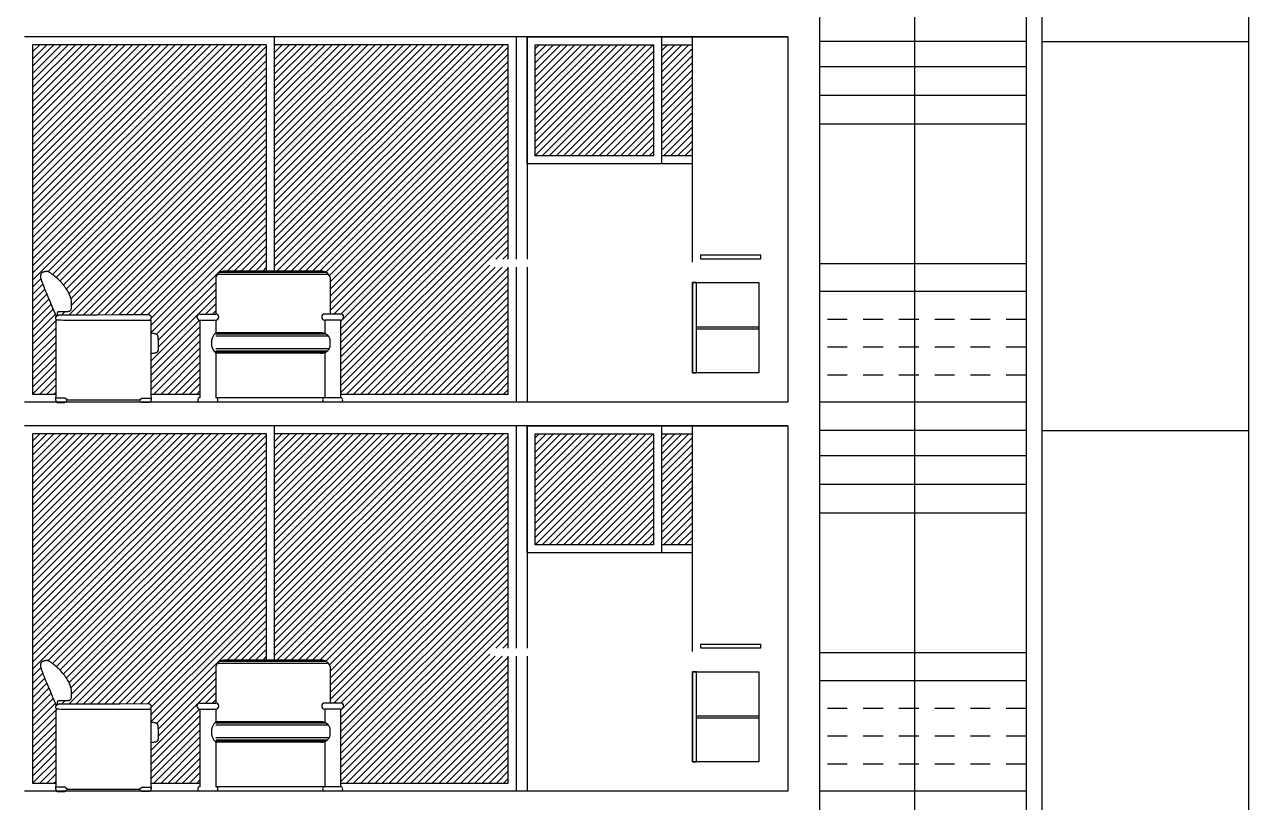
# Model space of a CAD drawing. Header units: millimetres. Extents: x 1217 to 2428, y 234 to 644.
# Drawn here: x 2238.77 to 2246.47, y 411.63 to 416.53 of the extents above; entities that cross this region are included whole.
import ezdxf

# ---------------------------------------------------------------- set-up
doc = ezdxf.new("R2010")
doc.units = ezdxf.units.MM
doc.linetypes.add('HIDDEN2', pattern=[0.1875, 0.125, -0.0625])
for name, color, linetype in [('0.1', 251, 'Continuous'), ('0.2', 2, 'Continuous'), ('MURO', 5, 'Continuous')]:
    doc.layers.add(name, color=color, linetype=linetype)
pattern_1 = [(45, (422.33998, -285.473547), (-0.0224506403, 0.0224506403), [])]
pattern_2 = [(45, (422.33998, -283.023547), (-0.0224506403, 0.0224506403), [])]

# ---------------------------------------------------------------- blocks, each defined once
blk = doc.blocks.new('sillon elv 1')
at = {"layer": '0.2'}
blk.add_line((382065.2343, 7753267.5813), (382065.6901, 7753267.5813), dxfattribs=at)
for points in [[(382065.1739, 7753268.114), (382065.1742, 7753268.1156), (382065.1744, 7753268.1172), (382065.1745, 7753268.1189), (382065.1746, 7753268.1205), (382065.1745, 7753268.1222), (382065.1745, 7753268.1238), (382065.1744, 7753268.1253), (382065.1744, 7753268.1268), (382065.1745, 7753268.1281), (382065.1745, 7753268.1294), (382065.1747, 7753268.1306), (382065.1749, 7753268.1316), (382065.1751, 7753268.1326), (382065.1753, 7753268.1335), (382065.1756, 7753268.1342), (382065.1759, 7753268.1349), (382065.1762, 7753268.1355), (382065.1765, 7753268.136), (382065.1768, 7753268.1364), (382065.1771, 7753268.1368), (382065.1775, 7753268.1371), (382065.178, 7753268.1373), (382065.1785, 7753268.1375), (382065.179, 7753268.1376), (382065.1796, 7753268.1377), (382065.1804, 7753268.1378), (382065.1814, 7753268.1379), (382065.1828, 7753268.1379), (382065.1846, 7753268.138), (382065.187, 7753268.138), (382065.19, 7753268.1381), (382065.1937, 7753268.1381), (382065.1982, 7753268.1381), (382065.2034, 7753268.1382), (382065.2089, 7753268.1383), (382065.2147, 7753268.1384), (382065.2204, 7753268.1385), (382065.2259, 7753268.1386), (382065.231, 7753268.1388), (382065.2353, 7753268.139), (382065.2389, 7753268.1392), (382065.2417, 7753268.1395), (382065.2439, 7753268.1397), (382065.2455, 7753268.14), (382065.2467, 7753268.1403), (382065.2476, 7753268.1405), (382065.2482, 7753268.1408), (382065.2488, 7753268.141), (382065.2493, 7753268.1412), (382065.2498, 7753268.1413), (382065.2504, 7753268.1415), (382065.2509, 7753268.1417), (382065.2515, 7753268.142), (382065.2522, 7753268.1423), (382065.2529, 7753268.1426), (382065.2537, 7753268.1431), (382065.2545, 7753268.1437), (382065.2554, 7753268.1444), (382065.2563, 7753268.1454), (382065.2572, 7753268.1465), (382065.2581, 7753268.148), (382065.2589, 7753268.1498), (382065.2597, 7753268.1519), (382065.2604, 7753268.1545), (382065.2611, 7753268.1574), (382065.2616, 7753268.1608), (382065.262, 7753268.1645), (382065.2624, 7753268.1685), (382065.2626, 7753268.1727), (382065.2627, 7753268.1771), (382065.2627, 7753268.1816), (382065.2627, 7753268.1863), (382065.2625, 7753268.1909), (382065.2622, 7753268.1956), (382065.2617, 7753268.2004), (382065.2611, 7753268.2053), (382065.2603, 7753268.2102), (382065.2593, 7753268.2154), (382065.258, 7753268.2207), (382065.2565, 7753268.2262), (382065.2547, 7753268.2319), (382065.2526, 7753268.2378), (382065.2501, 7753268.2439), (382065.2474, 7753268.2502), (382065.2443, 7753268.2566), (382065.2408, 7753268.2632), (382065.2369, 7753268.2699), (382065.2327, 7753268.2767), (382065.228, 7753268.2836), (382065.2229, 7753268.2906), (382065.2176, 7753268.2976), (382065.212, 7753268.3046), (382065.2061, 7753268.3115), (382065.2001, 7753268.3182), (382065.194, 7753268.3249), (382065.1878, 7753268.3313), (382065.1816, 7753268.3375), (382065.1754, 7753268.3434), (382065.1694, 7753268.349), (382065.1635, 7753268.3543), (382065.1578, 7753268.3592), (382065.1525, 7753268.3637), (382065.1475, 7753268.3679), (382065.1429, 7753268.3715), (382065.1387, 7753268.3747), (382065.135, 7753268.3775), (382065.1316, 7753268.3799), (382065.1286, 7753268.382), (382065.1259, 7753268.3837), (382065.1233, 7753268.3851), (382065.1209, 7753268.3863), (382065.1187, 7753268.3874), (382065.1165, 7753268.3882), (382065.1144, 7753268.3889), (382065.1123, 7753268.3895), (382065.1103, 7753268.3899), (382065.1083, 7753268.3902), (382065.1063, 7753268.3904), (382065.1044, 7753268.3905), (382065.1024, 7753268.3904), (382065.1005, 7753268.3903), (382065.0985, 7753268.39), (382065.0966, 7753268.3897), (382065.0947, 7753268.3894), (382065.0929, 7753268.3889), (382065.0912, 7753268.3885), (382065.0896, 7753268.388), (382065.088, 7753268.3876), (382065.0866, 7753268.3872), (382065.0853, 7753268.3867), (382065.084, 7753268.3863), (382065.0829, 7753268.3859), (382065.0818, 7753268.3854), (382065.0808, 7753268.385), (382065.0798, 7753268.3846), (382065.0789, 7753268.3841), (382065.0779, 7753268.3836), (382065.077, 7753268.3831), (382065.0761, 7753268.3825), (382065.0752, 7753268.3818), (382065.0743, 7753268.3811), (382065.0735, 7753268.3803), (382065.0726, 7753268.3794), (382065.0718, 7753268.3784), (382065.071, 7753268.3773), (382065.0702, 7753268.376), (382065.0695, 7753268.3746), (382065.0688, 7753268.3731), (382065.0682, 7753268.3715), (382065.0677, 7753268.3697), (382065.0672, 7753268.3679), (382065.0668, 7753268.3659), (382065.0666, 7753268.3638), (382065.0665, 7753268.3614), (382065.0666, 7753268.3588), (382065.0669, 7753268.3558), (382065.0675, 7753268.3524), (382065.0683, 7753268.3484), (382065.0695, 7753268.3438), (382065.0711, 7753268.3385), (382065.0731, 7753268.3324), (382065.0756, 7753268.3252), (382065.0787, 7753268.3168), (382065.0825, 7753268.3069), (382065.0871, 7753268.2952), (382065.0925, 7753268.2816), (382065.099, 7753268.2658), (382065.1066, 7753268.2475), (382065.1153, 7753268.2269), (382065.1246, 7753268.2047), (382065.1341, 7753268.1823), (382065.1433, 7753268.1607), (382065.1516, 7753268.1412), (382065.1585, 7753268.125), (382065.1635, 7753268.1132), (382065.1662, 7753268.107)], [(382065.7482, 7753268.1195), (382065.7512, 7753268.1185), (382065.7538, 7753268.1173), (382065.7559, 7753268.1159), (382065.7576, 7753268.1144), (382065.759, 7753268.1129), (382065.7601, 7753268.1112), (382065.761, 7753268.1096), (382065.7617, 7753268.1079), (382065.7622, 7753268.1063), (382065.7626, 7753268.1048), (382065.7628, 7753268.1033), (382065.7629, 7753268.1018), (382065.763, 7753268.1004), (382065.7629, 7753268.0991), (382065.7628, 7753268.0978), (382065.7626, 7753268.0966), (382065.7624, 7753268.0954), (382065.7621, 7753268.0943), (382065.7618, 7753268.0932), (382065.7614, 7753268.0922), (382065.7609, 7753268.0912), (382065.7604, 7753268.0903), (382065.7599, 7753268.0894), (382065.7593, 7753268.0885), (382065.7586, 7753268.0877), (382065.7578, 7753268.0869), (382065.757, 7753268.0861), (382065.756, 7753268.0854), (382065.7551, 7753268.0847), (382065.754, 7753268.0841), (382065.7529, 7753268.0835), (382065.7517, 7753268.083), (382065.7502, 7753268.0826), (382065.7476, 7753268.0823), (382065.7428, 7753268.082), (382065.7348, 7753268.0818), (382065.7223, 7753268.0816), (382065.7045, 7753268.0815), (382065.6801, 7753268.0814), (382065.6482, 7753268.0813), (382065.6082, 7753268.0812), (382065.5617, 7753268.0812), (382065.5109, 7753268.0812), (382065.458, 7753268.0813), (382065.4051, 7753268.0813), (382065.3544, 7753268.0815), (382065.3081, 7753268.0817), (382065.2683, 7753268.0819), (382065.2366, 7753268.0823), (382065.2126, 7753268.0827), (382065.1951, 7753268.0832), (382065.1831, 7753268.0837), (382065.1755, 7753268.0842), (382065.1711, 7753268.0848), (382065.169, 7753268.0854), (382065.168, 7753268.0859), (382065.1673, 7753268.0865), (382065.1666, 7753268.0871), (382065.166, 7753268.0877), (382065.1655, 7753268.0884), (382065.1649, 7753268.0891), (382065.1645, 7753268.0899), (382065.164, 7753268.0907), (382065.1636, 7753268.0917), (382065.1633, 7753268.0927), (382065.1629, 7753268.0939), (382065.1627, 7753268.0951), (382065.1625, 7753268.0963), (382065.1623, 7753268.0976), (382065.1623, 7753268.0988), (382065.1623, 7753268.1), (382065.1625, 7753268.1011), (382065.1628, 7753268.1021), (382065.1632, 7753268.1031), (382065.1636, 7753268.1039), (382065.1642, 7753268.1048), (382065.1648, 7753268.1056), (382065.1655, 7753268.1063), (382065.1662, 7753268.1071), (382065.1669, 7753268.1078), (382065.1676, 7753268.1086), (382065.1684, 7753268.1094), (382065.1691, 7753268.1101), (382065.1699, 7753268.1109), (382065.1707, 7753268.1116), (382065.1716, 7753268.1124), (382065.1724, 7753268.113), (382065.1733, 7753268.1137), (382065.1743, 7753268.1143), (382065.1753, 7753268.1148), (382065.1764, 7753268.1153), (382065.1774, 7753268.1157), (382065.1785, 7753268.1161), (382065.1796, 7753268.1164), (382065.1807, 7753268.1167), (382065.1818, 7753268.1169), (382065.1839, 7753268.1172), (382065.1926, 7753268.1174), (382065.2144, 7753268.1176), (382065.2558, 7753268.1178), (382065.3233, 7753268.1181), (382065.4235, 7753268.1185), (382065.563, 7753268.1189), (382065.7482, 7753268.1195)], [(382065.1727, 7753268.0846), (382065.1704, 7753268.0832), (382065.1685, 7753268.0819), (382065.1669, 7753268.0806), (382065.1657, 7753268.0794), (382065.1647, 7753268.0781), (382065.164, 7753268.0769), (382065.1634, 7753268.0758), (382065.1631, 7753268.0746), (382065.1628, 7753268.0726), (382065.1626, 7753268.0652), (382065.1625, 7753268.047), (382065.1624, 7753268.0127), (382065.1624, 7753267.9567), (382065.1624, 7753267.8738), (382065.1624, 7753267.7584), (382065.1624, 7753267.6053)], [(382065.7621, 7753268.0013), (382065.7666, 7753268.0017), (382065.7707, 7753268.0019), (382065.7743, 7753268.0019), (382065.7775, 7753268.0017), (382065.7804, 7753268.0013), (382065.783, 7753268.0009), (382065.7852, 7753268.0003), (382065.7873, 7753267.9997), (382065.7892, 7753267.9991), (382065.791, 7753267.9984), (382065.7926, 7753267.9978), (382065.7941, 7753267.9971), (382065.7954, 7753267.9963), (382065.7966, 7753267.9955), (382065.7977, 7753267.9947), (382065.7987, 7753267.9938), (382065.7996, 7753267.9929), (382065.8005, 7753267.9919), (382065.8012, 7753267.9909), (382065.8018, 7753267.9898), (382065.8024, 7753267.9888), (382065.803, 7753267.9877), (382065.8034, 7753267.9866), (382065.8039, 7753267.9855), (382065.8043, 7753267.9843), (382065.8046, 7753267.9831), (382065.8049, 7753267.9816), (382065.8052, 7753267.9797), (382065.8055, 7753267.9773), (382065.8058, 7753267.9743), (382065.806, 7753267.9705), (382065.8062, 7753267.9658), (382065.8064, 7753267.9601), (382065.8066, 7753267.9536), (382065.8068, 7753267.9466), (382065.8069, 7753267.9394), (382065.8071, 7753267.9322), (382065.8072, 7753267.9251), (382065.8072, 7753267.9186), (382065.8072, 7753267.9129), (382065.8072, 7753267.9081), (382065.8072, 7753267.9041), (382065.807, 7753267.901), (382065.8069, 7753267.8984), (382065.8067, 7753267.8964), (382065.8065, 7753267.8948), (382065.8062, 7753267.8934), (382065.8059, 7753267.8922), (382065.8056, 7753267.891), (382065.8053, 7753267.8898), (382065.8048, 7753267.8887), (382065.8044, 7753267.8876), (382065.8039, 7753267.8865), (382065.8033, 7753267.8855), (382065.8027, 7753267.8845), (382065.802, 7753267.8836), (382065.8012, 7753267.8828), (382065.8004, 7753267.882), (382065.7995, 7753267.8812), (382065.7986, 7753267.8805), (382065.7976, 7753267.8799), (382065.7966, 7753267.8793), (382065.7955, 7753267.8787), (382065.7944, 7753267.8782), (382065.7933, 7753267.8777), (382065.7918, 7753267.8772), (382065.7898, 7753267.8767), (382065.787, 7753267.8762), (382065.783, 7753267.8755), (382065.7778, 7753267.8748), (382065.7709, 7753267.874), (382065.7621, 7753267.8731)], [(382065.1619, 7753267.5923), (382065.1619, 7753267.5897), (382065.1619, 7753267.5872), (382065.162, 7753267.585), (382065.1622, 7753267.5829), (382065.1624, 7753267.581), (382065.1627, 7753267.5792), (382065.163, 7753267.5776), (382065.1633, 7753267.5762), (382065.1636, 7753267.5749), (382065.164, 7753267.5737), (382065.1644, 7753267.5727), (382065.1648, 7753267.5718), (382065.1653, 7753267.5709), (382065.1658, 7753267.5702), (382065.1665, 7753267.5695), (382065.1672, 7753267.5689), (382065.168, 7753267.5684), (382065.1689, 7753267.5679), (382065.17, 7753267.5674), (382065.1712, 7753267.5671), (382065.1727, 7753267.5667), (382065.1744, 7753267.5664), (382065.1763, 7753267.5662), (382065.1785, 7753267.566), (382065.1811, 7753267.5658), (382065.1839, 7753267.5657), (382065.1869, 7753267.5657), (382065.19, 7753267.5656), (382065.1932, 7753267.5656), (382065.1965, 7753267.5656), (382065.1997, 7753267.5657), (382065.2028, 7753267.5657), (382065.2058, 7753267.5658), (382065.2087, 7753267.5658), (382065.2114, 7753267.5659), (382065.2139, 7753267.566), (382065.2162, 7753267.5662), (382065.2184, 7753267.5664), (382065.2203, 7753267.5667), (382065.2221, 7753267.5671), (382065.2237, 7753267.5675), (382065.2251, 7753267.5682), (382065.2265, 7753267.5691), (382065.2278, 7753267.5704), (382065.2292, 7753267.5722), (382065.2307, 7753267.5745), (382065.2324, 7753267.5775), (382065.2343, 7753267.5813)], [(382065.7625, 7753267.5923), (382065.7626, 7753267.5897), (382065.7625, 7753267.5872), (382065.7624, 7753267.585), (382065.7623, 7753267.5829), (382065.762, 7753267.581), (382065.7618, 7753267.5792), (382065.7615, 7753267.5776), (382065.7612, 7753267.5762), (382065.7608, 7753267.5749), (382065.7605, 7753267.5737), (382065.7601, 7753267.5727), (382065.7597, 7753267.5718), (382065.7592, 7753267.5709), (382065.7586, 7753267.5702), (382065.758, 7753267.5695), (382065.7573, 7753267.5689), (382065.7565, 7753267.5684), (382065.7556, 7753267.5679), (382065.7545, 7753267.5674), (382065.7533, 7753267.5671), (382065.7518, 7753267.5667), (382065.7501, 7753267.5664), (382065.7482, 7753267.5662), (382065.7459, 7753267.566), (382065.7434, 7753267.5658), (382065.7406, 7753267.5657), (382065.7376, 7753267.5657), (382065.7345, 7753267.5656), (382065.7312, 7753267.5656), (382065.728, 7753267.5656), (382065.7248, 7753267.5657), (382065.7216, 7753267.5657), (382065.7186, 7753267.5658), (382065.7158, 7753267.5658), (382065.7131, 7753267.5659), (382065.7106, 7753267.566), (382065.7083, 7753267.5662), (382065.7061, 7753267.5664), (382065.7041, 7753267.5667), (382065.7024, 7753267.5671), (382065.7008, 7753267.5675), (382065.6993, 7753267.5682), (382065.698, 7753267.5691), (382065.6966, 7753267.5704), (382065.6952, 7753267.5722), (382065.6937, 7753267.5745), (382065.6921, 7753267.5775), (382065.6901, 7753267.5813)]]:
    blk.add_lwpolyline(points, dxfattribs=at)
at = {"layer": '0.2', "elevation": 0}
for points in [[(382065.7529, 7753268.0835), (382065.7621, 7753268.0835), (382065.7621, 7753267.6053)], [(382065.1624, 7753267.6053), (382065.1619, 7753267.5923)], [(382065.2343, 7753267.5813), (382065.2197, 7753267.5923), (382065.1619, 7753267.5923)], [(382065.6901, 7753267.5813), (382065.7047, 7753267.5923), (382065.7636, 7753267.5923)], [(382065.7621, 7753267.6053), (382065.7625, 7753267.5923)]]:
    blk.add_lwpolyline(points, dxfattribs=at)

msp = doc.modelspace()

# ---------------------------------------------------------------- hatches: boundary and pattern name
at = {"layer": '0.1', "ltscale": 3}
h = msp.add_hatch(dxfattribs=at)
h.set_pattern_fill('ANSI31', color=256, scale=0.01)
h.set_pattern_definition(pattern_2)
h.paths.add_polyline_path([(2240.074, 416.401), (2238.8177, 416.401), (2238.8177, 414.201), (2238.9641, 414.201), (2238.9641, 414.3408), (2238.9641, 414.4561), (2238.964, 414.539), (2238.9641, 414.595), (2238.9641, 414.6293), (2238.9643, 414.6475), (2238.9645, 414.6567), (2238.9663, 414.6606), (2238.9692, 414.6636), (2238.9739, 414.6668), (2238.9701, 414.6678), (2238.9669, 414.6707), (2238.965, 414.6744), (2238.9639, 414.6794), (2238.9641, 414.684), (2238.9657, 414.687), (2238.9678, 414.6894), (2238.9652, 414.6955), (2238.9602, 414.7073), (2238.9532, 414.7236), (2238.9449, 414.743), (2238.9358, 414.7646), (2238.9263, 414.787), (2238.9169, 414.8092), (2238.9083, 414.8299), (2238.9007, 414.8481), (2238.8942, 414.8639), (2238.8887, 414.8775), (2238.8841, 414.8892), (2238.8803, 414.8991), (2238.8773, 414.9075), (2238.8748, 414.9147), (2238.8728, 414.9208), (2238.8712, 414.9262), (2238.8694, 414.9329), (2238.8683, 414.9398), (2238.8681, 414.9449), (2238.8686, 414.9492), (2238.8698, 414.9538), (2238.8718, 414.9584), (2238.8746, 414.9623), (2238.878, 414.9651), (2238.8819, 414.9672), (2238.8856, 414.9686), (2238.8898, 414.97), (2238.8948, 414.9714), (2238.9004, 414.9725), (2238.9061, 414.9729), (2238.911, 414.9725), (2238.915, 414.9716), (2238.9193, 414.9702), (2238.9238, 414.9681), (2238.9288, 414.9653), (2238.9333, 414.9623), (2238.9367, 414.9599), (2238.9404, 414.9571), (2238.9445, 414.9539), (2238.9491, 414.9502), (2238.9541, 414.9461), (2238.9595, 414.9415), (2238.9652, 414.9366), (2238.9711, 414.9313), (2238.9771, 414.9257), (2238.9833, 414.9198), (2238.9895, 414.9136), (2238.9957, 414.9072), (2239.0018, 414.9006), (2239.0078, 414.8938), (2239.0136, 414.8869), (2239.0193, 414.8799), (2239.0246, 414.8729), (2239.0297, 414.866), (2239.0343, 414.859), (2239.0386, 414.8522), (2239.0425, 414.8455), (2239.0459, 414.8389), (2239.0491, 414.8325), (2239.0518, 414.8262), (2239.0543, 414.8201), (2239.0564, 414.8142), (2239.0582, 414.8085), (2239.0597, 414.803), (2239.061, 414.7977), (2239.062, 414.7926), (2239.0628, 414.7876), (2239.0634, 414.7827), (2239.0639, 414.778), (2239.0642, 414.7733), (2239.0643, 414.7686), (2239.0644, 414.764), (2239.0644, 414.7594), (2239.0643, 414.755), (2239.0639, 414.7487), (2239.063, 414.7412), (2239.0618, 414.7354), (2239.0599, 414.7302), (2239.0572, 414.7268), (2239.0541, 414.7246), (2239.0501, 414.7232), (2239.0486, 414.7226), (2239.0447, 414.7219), (2239.0406, 414.7216), (2239.037, 414.7213), (2239.0326, 414.7211), (2239.0276, 414.721), (2239.0221, 414.7208), (2239.0163, 414.7207), (2239.0106, 414.7206), (2239.0051, 414.7205), (2238.9999, 414.7205), (2238.9954, 414.7204), (2238.9916, 414.7204), (2238.9886, 414.7204), (2238.9863, 414.7203), (2238.9845, 414.7203), (2238.9831, 414.7202), (2238.9821, 414.7202), (2238.9813, 414.7201), (2238.9807, 414.72), (2238.9801, 414.7198), (2238.9796, 414.7196), (2238.9792, 414.7194), (2238.9788, 414.7191), (2238.9785, 414.7188), (2238.9781, 414.7183), (2238.9778, 414.7178), (2238.9775, 414.7173), (2238.9773, 414.7166), (2238.977, 414.7158), (2238.9767, 414.7149), (2238.9765, 414.714), (2238.9764, 414.7129), (2238.9762, 414.7117), (2238.9761, 414.7105), (2238.9761, 414.7091), (2238.9761, 414.7076), (2238.9762, 414.7061), (2238.9763, 414.7011), (2238.9757, 414.6965), (2238.9795, 414.6983), (2238.984, 414.6995), (2238.9943, 414.6997), (2239.0161, 414.6999), (2239.0574, 414.7002), (2239.125, 414.7004), (2239.2252, 414.7008), (2239.3646, 414.7013), (2239.5499, 414.7018), (2239.5543, 414.7003), (2239.5585, 414.6976), (2239.5613, 414.6945), (2239.5635, 414.6905), (2239.5646, 414.6857), (2239.5647, 414.6815), (2239.564, 414.677), (2239.5625, 414.673), (2239.5599, 414.6695), (2239.5554, 414.6659), (2239.5638, 414.6659), (2239.5638, 414.5837), (2239.5683, 414.5841), (2239.5742, 414.5843), (2239.5806, 414.5839), (2239.5857, 414.583), (2239.591, 414.5814), (2239.5959, 414.5794), (2239.5995, 414.5771), (2239.6022, 414.5744), (2239.6041, 414.5712), (2239.606, 414.5669), (2239.6068, 414.5631), (2239.6073, 414.5584), (2239.6077, 414.5528), (2239.6079, 414.5481), (2239.6081, 414.5424), (2239.6083, 414.536), (2239.6085, 414.529), (2239.6086, 414.5217), (2239.6087, 414.5145), (2239.6088, 414.5075), (2239.6089, 414.501), (2239.6089, 414.4952), (2239.6089, 414.4881), (2239.6086, 414.4805), (2239.608, 414.476), (2239.6068, 414.4714), (2239.6047, 414.4672), (2239.6019, 414.4639), (2239.5984, 414.4616), (2239.5947, 414.4598), (2239.5904, 414.4588), (2239.5847, 414.4579), (2239.5794, 414.4572), (2239.5725, 414.4564), (2239.5638, 414.4554), (2239.5638, 414.201), (2239.8712, 414.201), (2239.8712, 414.6669, -1), (2239.8712, 414.7049), (2239.9712, 414.7049), (2239.9712, 414.9358, -0.33081), (2240.0298, 414.9758), (2240.074, 414.9758)])
h = msp.add_hatch(dxfattribs=at)
h.set_pattern_fill('ANSI31', color=256, scale=0.01)
h.set_pattern_definition(pattern_2)
h.paths.add_polyline_path([(2240.2896, 416.401), (2240.074, 416.401), (2240.074, 414.9758), (2240.2896, 414.9758)])
h.paths.add_polyline_path([(2241.6735, 416.401), (2240.3396, 416.401), (2240.3396, 414.9758), (2240.6335, 414.9758, -0.330811), (2240.6921, 414.9358), (2240.6921, 414.7049), (2240.7571, 414.7049, -1), (2240.7571, 414.6669), (2240.7571, 414.201), (2241.6735, 414.201)])
h.paths.add_polyline_path([(2241.8115, 416.401), (2241.6735, 416.401), (2241.6735, 414.201), (2241.8115, 414.201), (2241.8115, 415.001), (2241.6965, 415.001), (2241.6965, 415.051), (2241.8115, 415.051)])
h.paths.add_polyline_path([(2242.7263, 416.401), (2241.9815, 416.401), (2241.9815, 415.701), (2242.7263, 415.701)])
h.paths.add_polyline_path([(2242.9714, 416.401), (2242.7763, 416.401), (2242.7763, 415.701), (2242.9714, 415.701)])
h = msp.add_hatch(dxfattribs=at)
h.set_pattern_fill('ANSI31', color=256, scale=0.01)
h.set_pattern_definition(pattern_1)
h.paths.add_polyline_path([(2240.074, 413.951), (2238.8177, 413.951), (2238.8177, 411.751), (2238.9641, 411.751), (2238.9641, 411.8908), (2238.9641, 412.0061), (2238.964, 412.089), (2238.9641, 412.145), (2238.9641, 412.1793), (2238.9643, 412.1975), (2238.9645, 412.2067), (2238.9663, 412.2106), (2238.9692, 412.2136), (2238.9739, 412.2168), (2238.9701, 412.2178), (2238.9669, 412.2207), (2238.965, 412.2244), (2238.9639, 412.2294), (2238.9641, 412.234), (2238.9657, 412.237), (2238.9678, 412.2394), (2238.9652, 412.2455), (2238.9602, 412.2573), (2238.9532, 412.2736), (2238.9449, 412.293), (2238.9358, 412.3146), (2238.9263, 412.337), (2238.9169, 412.3592), (2238.9083, 412.3799), (2238.9007, 412.3981), (2238.8942, 412.4139), (2238.8887, 412.4275), (2238.8841, 412.4392), (2238.8803, 412.4491), (2238.8773, 412.4575), (2238.8748, 412.4647), (2238.8728, 412.4708), (2238.8712, 412.4762), (2238.8694, 412.4829), (2238.8683, 412.4898), (2238.8681, 412.4949), (2238.8686, 412.4992), (2238.8698, 412.5038), (2238.8718, 412.5084), (2238.8746, 412.5123), (2238.878, 412.5151), (2238.8819, 412.5172), (2238.8856, 412.5186), (2238.8898, 412.52), (2238.8948, 412.5214), (2238.9004, 412.5225), (2238.9061, 412.5229), (2238.911, 412.5225), (2238.915, 412.5216), (2238.9193, 412.5202), (2238.9238, 412.5181), (2238.9288, 412.5153), (2238.9333, 412.5123), (2238.9367, 412.5099), (2238.9404, 412.5071), (2238.9445, 412.5039), (2238.9491, 412.5002), (2238.9541, 412.4961), (2238.9595, 412.4915), (2238.9652, 412.4866), (2238.9711, 412.4813), (2238.9771, 412.4757), (2238.9833, 412.4698), (2238.9895, 412.4636), (2238.9957, 412.4572), (2239.0018, 412.4506), (2239.0078, 412.4438), (2239.0136, 412.4369), (2239.0193, 412.4299), (2239.0246, 412.4229), (2239.0297, 412.416), (2239.0343, 412.409), (2239.0386, 412.4022), (2239.0425, 412.3955), (2239.0459, 412.3889), (2239.0491, 412.3825), (2239.0518, 412.3762), (2239.0543, 412.3701), (2239.0564, 412.3642), (2239.0582, 412.3585), (2239.0597, 412.353), (2239.061, 412.3477), (2239.062, 412.3426), (2239.0628, 412.3376), (2239.0634, 412.3327), (2239.0639, 412.328), (2239.0642, 412.3233), (2239.0643, 412.3186), (2239.0644, 412.314), (2239.0644, 412.3094), (2239.0643, 412.305), (2239.0639, 412.2987), (2239.063, 412.2912), (2239.0618, 412.2854), (2239.0599, 412.2802), (2239.0572, 412.2768), (2239.0541, 412.2746), (2239.0501, 412.2732), (2239.0486, 412.2725), (2239.0447, 412.2719), (2239.0406, 412.2716), (2239.037, 412.2713), (2239.0326, 412.2711), (2239.0276, 412.271), (2239.0221, 412.2708), (2239.0163, 412.2707), (2239.0106, 412.2706), (2239.0051, 412.2705), (2238.9999, 412.2705), (2238.9954, 412.2704), (2238.9916, 412.2704), (2238.9886, 412.2704), (2238.9863, 412.2703), (2238.9845, 412.2703), (2238.9831, 412.2702), (2238.9821, 412.2702), (2238.9813, 412.2701), (2238.9807, 412.27), (2238.9801, 412.2698), (2238.9796, 412.2696), (2238.9792, 412.2694), (2238.9788, 412.2691), (2238.9785, 412.2688), (2238.9781, 412.2683), (2238.9778, 412.2678), (2238.9775, 412.2673), (2238.9773, 412.2666), (2238.977, 412.2658), (2238.9767, 412.2649), (2238.9765, 412.264), (2238.9764, 412.2629), (2238.9762, 412.2617), (2238.9761, 412.2605), (2238.9761, 412.2591), (2238.9761, 412.2576), (2238.9762, 412.2561), (2238.9763, 412.2511), (2238.9757, 412.2465), (2238.9795, 412.2483), (2238.984, 412.2495), (2238.9943, 412.2497), (2239.0161, 412.2499), (2239.0574, 412.2502), (2239.125, 412.2504), (2239.2252, 412.2508), (2239.3646, 412.2513), (2239.5499, 412.2518), (2239.5543, 412.2503), (2239.5585, 412.2476), (2239.5613, 412.2445), (2239.5635, 412.2405), (2239.5646, 412.2357), (2239.5647, 412.2315), (2239.564, 412.227), (2239.5625, 412.223), (2239.5599, 412.2195), (2239.5554, 412.2159), (2239.5638, 412.2159), (2239.5638, 412.1337), (2239.5683, 412.1341), (2239.5742, 412.1343), (2239.5806, 412.1339), (2239.5857, 412.133), (2239.591, 412.1314), (2239.5959, 412.1294), (2239.5995, 412.1271), (2239.6022, 412.1244), (2239.6041, 412.1212), (2239.606, 412.1169), (2239.6068, 412.1131), (2239.6073, 412.1084), (2239.6077, 412.1028), (2239.6079, 412.0981), (2239.6081, 412.0924), (2239.6083, 412.086), (2239.6085, 412.079), (2239.6086, 412.0717), (2239.6087, 412.0645), (2239.6088, 412.0575), (2239.6089, 412.051), (2239.6089, 412.0452), (2239.6089, 412.0381), (2239.6086, 412.0305), (2239.608, 412.026), (2239.6068, 412.0214), (2239.6047, 412.0172), (2239.6019, 412.0139), (2239.5984, 412.0116), (2239.5947, 412.0098), (2239.5904, 412.0088), (2239.5847, 412.0079), (2239.5794, 412.0072), (2239.5725, 412.0064), (2239.5638, 412.0054), (2239.5638, 411.751), (2239.8712, 411.751), (2239.8712, 412.2169, -1), (2239.8712, 412.2549), (2239.9712, 412.2549), (2239.9712, 412.4858, -0.33081), (2240.0298, 412.5258), (2240.074, 412.5258)])
h = msp.add_hatch(dxfattribs=at)
h.set_pattern_fill('ANSI31', color=256, scale=0.01)
h.set_pattern_definition(pattern_1)
h.paths.add_polyline_path([(2240.2896, 413.951), (2240.074, 413.951), (2240.074, 412.5258), (2240.2896, 412.5258)])
h.paths.add_polyline_path([(2241.6735, 413.951), (2240.3396, 413.951), (2240.3396, 412.5258), (2240.6335, 412.5258, -0.330811), (2240.6921, 412.4858), (2240.6921, 412.2549), (2240.7571, 412.2549, -1), (2240.7571, 412.2169), (2240.7571, 411.751), (2241.6735, 411.751)])
h.paths.add_polyline_path([(2241.8115, 413.951), (2241.6735, 413.951), (2241.6735, 411.751), (2241.8115, 411.751), (2241.8115, 412.551), (2241.6965, 412.551), (2241.6965, 412.601), (2241.8115, 412.601)])
h.paths.add_polyline_path([(2242.7263, 413.951), (2241.9815, 413.951), (2241.9815, 413.251), (2242.7263, 413.251)])
h.paths.add_polyline_path([(2242.9714, 413.951), (2242.7763, 413.951), (2242.7763, 413.251), (2242.9714, 413.251)])

# ---------------------------------------------------------------- linework, layer by layer
at = {"layer": '0.1', "ltscale": 3, "elevation": 0}
for points in [[(2244.3711, 414.121), (2244.3711, 416.601)], [(2240.3396, 416.451), (2240.3396, 414.9758)], [(2242.9714, 415.651), (2241.9315, 415.651), (2241.9315, 416.451), (2243.5711, 416.451)], [(2242.7763, 416.451), (2242.7763, 415.651)], [(2244.3711, 414.141), (2244.3714, 416.4862)], [(2240.2896, 416.401), (2238.8177, 416.401), (2238.8177, 414.201), (2238.9641, 414.201)], [(2240.2896, 416.401), (2240.2896, 414.9758)], [(2241.8115, 415.051), (2241.8115, 416.401), (2240.3396, 416.401)], [(2242.7263, 415.701), (2241.9815, 415.701), (2241.9815, 416.401), (2242.7263, 416.401)], [(2242.7263, 416.401), (2242.7263, 415.701)], [(2242.7763, 416.401), (2242.9714, 416.401)], [(2245.1711, 416.421), (2246.4711, 416.421)], [(2245.1711, 416.421), (2246.4711, 416.421)], [(2242.9714, 415.701), (2242.7763, 415.701)], [(2240.7571, 414.201), (2241.8115, 414.201), (2241.8115, 415.001)], [(2239.5638, 414.201), (2239.8712, 414.201)], [(2244.3711, 411.671), (2244.3711, 414.151)], [(2240.3396, 414.001), (2240.3396, 412.5258)], [(2242.9714, 413.201), (2241.9315, 413.201), (2241.9315, 414.001), (2243.5711, 414.001)], [(2242.7763, 414.001), (2242.7763, 413.201)], [(2244.3711, 411.691), (2244.3714, 414.0362)], [(2240.2896, 413.951), (2238.8177, 413.951), (2238.8177, 411.751), (2238.9641, 411.751)], [(2240.2896, 413.951), (2240.2896, 412.5258)], [(2241.8115, 412.601), (2241.8115, 413.951), (2240.3396, 413.951)], [(2242.7263, 413.251), (2241.9815, 413.251), (2241.9815, 413.951), (2242.7263, 413.951)], [(2242.7263, 413.951), (2242.7263, 413.251)], [(2242.7763, 413.951), (2242.9714, 413.951)], [(2245.1711, 413.971), (2246.4711, 413.971)], [(2245.1711, 413.971), (2246.4711, 413.971)], [(2242.9714, 413.251), (2242.7763, 413.251)], [(2240.7571, 411.751), (2241.8115, 411.751), (2241.8115, 412.551)], [(2239.5638, 411.751), (2239.8712, 411.751)], [(2244.3711, 409.221), (2244.3711, 411.701)]]:
    msp.add_lwpolyline(points, dxfattribs=at)
at = {"layer": '0.1', "linetype": 'ByBlock', "elevation": 0}
for points in [[(2239.9712, 414.9358), (2239.9712, 414.7049)], [(2239.9712, 414.9358), (2239.9712, 414.7049)], [(2240.6818, 414.9542), (2239.9815, 414.9542)], [(2240.6679, 414.9665), (2239.9954, 414.9665)], [(2240.6382, 414.9758), (2240.0298, 414.9758)], [(2240.6382, 414.9758), (2240.0298, 414.9758)], [(2240.6921, 414.9358), (2240.6921, 414.7049)], [(2240.6921, 414.9358), (2240.6921, 414.7049)], [(2240.6921, 414.9358), (2240.6921, 414.7049)], [(2239.8712, 414.7049), (2239.9712, 414.7049)], [(2239.8712, 414.7049), (2239.9712, 414.7049)], [(2240.7571, 414.7049), (2240.6571, 414.7049)], [(2240.7571, 414.7049), (2240.6571, 414.7049)], [(2239.8712, 414.6669), (2239.8712, 414.1777)], [(2239.8712, 414.6669), (2239.9712, 414.6669)], [(2239.8712, 414.6669), (2239.8712, 414.1777)], [(2239.8712, 414.6669), (2239.9712, 414.6669)], [(2239.9712, 414.6669), (2239.9712, 414.5871)], [(2239.9712, 414.6669), (2239.9712, 414.5871)], [(2240.6571, 414.6669), (2240.6571, 414.5871)], [(2240.7571, 414.6669), (2240.6571, 414.6669)], [(2240.6571, 414.6669), (2240.6571, 414.5871)], [(2240.7571, 414.6669), (2240.6571, 414.6669)], [(2240.7571, 414.6669), (2240.7571, 414.1777)], [(2240.7571, 414.6669), (2240.7571, 414.1777)], [(2240.6382, 414.5871), (2239.9712, 414.5871)], [(2240.6382, 414.5871), (2239.9712, 414.5871)], [(2240.6663, 414.5787), (2239.9712, 414.5787)], [(2240.6813, 414.566), (2239.9712, 414.566)], [(2240.6813, 414.566), (2239.9712, 414.566)], [(2240.6921, 414.4985), (2240.6921, 414.547)], [(2240.6855, 414.4851), (2239.9712, 414.4851)], [(2240.6729, 414.4714), (2239.9712, 414.4714)], [(2240.6571, 414.4623), (2239.9712, 414.4623)], [(2240.6571, 414.4623), (2239.9712, 414.4623)], [(2239.9712, 414.4585), (2239.9712, 414.1777)], [(2240.6335, 414.4585), (2239.9712, 414.4585)], [(2239.9712, 414.4585), (2239.9712, 414.1777)], [(2240.6335, 414.4585), (2239.9712, 414.4585)], [(2240.6571, 414.4623), (2240.6571, 414.1816)], [(2240.6571, 414.4585), (2240.6571, 414.1777)], [(2240.7571, 414.1777), (2239.9712, 414.1777)], [(2240.7571, 414.1777), (2239.9712, 414.1777)], [(2240.6679, 412.5165), (2239.9954, 412.5165)], [(2240.6382, 412.5258), (2240.0298, 412.5258)], [(2240.6382, 412.5258), (2240.0298, 412.5258)], [(2239.9712, 412.4858), (2239.9712, 412.2549)], [(2239.9712, 412.4858), (2239.9712, 412.2549)], [(2240.6818, 412.5042), (2239.9815, 412.5042)], [(2240.6921, 412.4858), (2240.6921, 412.2549)], [(2240.6921, 412.4858), (2240.6921, 412.2549)], [(2240.6921, 412.4858), (2240.6921, 412.2549)], [(2239.8712, 412.2549), (2239.9712, 412.2549)], [(2239.8712, 412.2549), (2239.9712, 412.2549)], [(2239.8712, 412.2169), (2239.8712, 411.7277)], [(2239.8712, 412.2169), (2239.9712, 412.2169)], [(2239.8712, 412.2169), (2239.8712, 411.7277)], [(2239.8712, 412.2169), (2239.9712, 412.2169)], [(2239.9712, 412.2169), (2239.9712, 412.1371)], [(2239.9712, 412.2169), (2239.9712, 412.1371)], [(2240.7571, 412.2549), (2240.6571, 412.2549)], [(2240.7571, 412.2549), (2240.6571, 412.2549)], [(2240.6571, 412.2169), (2240.6571, 412.1371)], [(2240.7571, 412.2169), (2240.6571, 412.2169)], [(2240.6571, 412.2169), (2240.6571, 412.1371)], [(2240.7571, 412.2169), (2240.6571, 412.2169)], [(2240.7571, 412.2169), (2240.7571, 411.7277)], [(2240.7571, 412.2169), (2240.7571, 411.7277)], [(2240.6382, 412.1371), (2239.9712, 412.1371)], [(2240.6382, 412.1371), (2239.9712, 412.1371)], [(2240.6663, 412.1287), (2239.9712, 412.1287)], [(2240.6813, 412.116), (2239.9712, 412.116)], [(2240.6813, 412.116), (2239.9712, 412.116)], [(2240.6921, 412.0485), (2240.6921, 412.097)], [(2240.6855, 412.0351), (2239.9712, 412.0351)], [(2240.6729, 412.0214), (2239.9712, 412.0214)], [(2240.6571, 412.0123), (2239.9712, 412.0123)], [(2240.6571, 412.0123), (2239.9712, 412.0123)], [(2239.9712, 412.0085), (2239.9712, 411.7277)], [(2240.6335, 412.0085), (2239.9712, 412.0085)], [(2239.9712, 412.0085), (2239.9712, 411.7277)], [(2240.6335, 412.0085), (2239.9712, 412.0085)], [(2240.6571, 412.0123), (2240.6571, 411.7316)], [(2240.6571, 412.0085), (2240.6571, 411.7277)], [(2240.7571, 411.7277), (2239.9712, 411.7277)], [(2240.7571, 411.7277), (2239.9712, 411.7277)]]:
    msp.add_lwpolyline(points, dxfattribs=at)
at = {"layer": '0.1', "linetype": 'HIDDEN2', "elevation": 0}
for points in [[(2245.0711, 414.671), (2243.7711, 414.671)], [(2245.0711, 414.496), (2243.7711, 414.496)], [(2245.0711, 414.321), (2243.7711, 414.321)], [(2245.0711, 412.221), (2243.7711, 412.221)], [(2245.0711, 412.046), (2243.7711, 412.046)], [(2245.0711, 411.871), (2243.7711, 411.871)]]:
    msp.add_lwpolyline(points, dxfattribs=at)
at = {"layer": '0.1', "linetype": 'ByBlock'}
for centre, radius, start, end in [((2240.0275, 414.9164, 0), 0.0595, 87.73197, 160.95095), ((2240.0275, 414.9164, 0), 0.0595, 87.73197, 160.95095), ((2240.6359, 414.9164, 0), 0.0595, 19.04905, 92.26803), ((2240.6359, 414.9164, 0), 0.0595, 19.04905, 92.26803), ((2239.8712, 414.6859, 0), 0.019, 90, 270), ((2239.8712, 414.6859, 0), 0.019, 90, 270), ((2239.9712, 414.6859, 0), 0.019, 270, 90), ((2239.9712, 414.6859, 0), 0.019, 270, 90), ((2240.6571, 414.6859, 0), 0.019, 90, 270), ((2240.6571, 414.6859, 0), 0.019, 90, 270), ((2240.7571, 414.6859, 0), 0.019, 270, 90), ((2240.7571, 414.6859, 0), 0.019, 270, 90), ((2240.0327, 414.5228, 0), 0.0889, 133.69551, 226.30449), ((2240.0327, 414.5228, 0), 0.0889, 133.69551, 226.30449), ((2240.6359, 414.5276, 0), 0.0595, 19.04905, 92.26803), ((2240.6359, 414.5276, 0), 0.0595, 19.04905, 92.26803), ((2240.6359, 414.5179, 0), 0.0595, 267.73197, 340.95095), ((2240.6359, 414.5179, 0), 0.0595, 267.73197, 340.95095), ((2239.8712, 414.1643, 0), 0.0134, 90, 270), ((2239.8712, 414.1643, 0), 0.0134, 90, 270), ((2239.9712, 414.1643, 0), 0.0134, 270, 90), ((2239.9712, 414.1643, 0), 0.0134, 270, 90), ((2240.6571, 414.1643, 0), 0.0134, 90, 270), ((2240.6571, 414.1643, 0), 0.0134, 90, 270), ((2240.7571, 414.1643, 0), 0.0134, 270, 90), ((2240.7571, 414.1643, 0), 0.0134, 270, 90), ((2240.0275, 412.4664, 0), 0.0595, 87.73197, 160.95095), ((2240.0275, 412.4664, 0), 0.0595, 87.73197, 160.95095), ((2240.6359, 412.4664, 0), 0.0595, 19.04905, 92.26803), ((2240.6359, 412.4664, 0), 0.0595, 19.04905, 92.26803), ((2239.8712, 412.2359, 0), 0.019, 90, 270), ((2239.8712, 412.2359, 0), 0.019, 90, 270), ((2239.9712, 412.2359, 0), 0.019, 270, 90), ((2239.9712, 412.2359, 0), 0.019, 270, 90), ((2240.6571, 412.2359, 0), 0.019, 90, 270), ((2240.6571, 412.2359, 0), 0.019, 90, 270), ((2240.7571, 412.2359, 0), 0.019, 270, 90), ((2240.7571, 412.2359, 0), 0.019, 270, 90), ((2240.0327, 412.0728, 0), 0.0889, 133.69551, 226.30449), ((2240.0327, 412.0728, 0), 0.0889, 133.69551, 226.30449), ((2240.6359, 412.0776, 0), 0.0595, 19.04905, 92.26803), ((2240.6359, 412.0776, 0), 0.0595, 19.04905, 92.26803), ((2240.6359, 412.0679, 0), 0.0595, 267.73197, 340.95095), ((2240.6359, 412.0679, 0), 0.0595, 267.73197, 340.95095), ((2239.8712, 411.7143, 0), 0.0134, 90, 270), ((2239.8712, 411.7143, 0), 0.0134, 90, 270), ((2239.9712, 411.7143, 0), 0.0134, 270, 90), ((2239.9712, 411.7143, 0), 0.0134, 270, 90), ((2240.6571, 411.7143, 0), 0.0134, 90, 270), ((2240.6571, 411.7143, 0), 0.0134, 90, 270), ((2240.7571, 411.7143, 0), 0.0134, 270, 90), ((2240.7571, 411.7143, 0), 0.0134, 270, 90)]:
    msp.add_arc(centre, radius, start, end, dxfattribs=at)
at = {"layer": '0.2', "ltscale": 3, "elevation": 0}
for points in [[(2241.8615, 416.451), (2241.8615, 415.051)], [(2241.9315, 416.451), (2241.9315, 415.051)], [(2242.9714, 415.0307), (2242.9714, 416.451)], [(2245.0711, 416.421), (2243.7711, 416.421)], [(2245.0711, 416.261), (2243.7711, 416.261)], [(2245.0711, 416.081), (2243.7711, 416.081)], [(2245.0711, 415.901), (2243.7711, 415.901)], [(2241.8615, 415.001), (2241.8615, 414.151)], [(2241.9315, 415.001), (2241.9315, 414.151)], [(2245.0711, 414.151), (2243.7711, 414.151)], [(2241.8615, 414.001), (2241.8615, 412.601)], [(2241.9315, 414.001), (2241.9315, 412.601)], [(2242.9714, 412.5807), (2242.9714, 414.001)], [(2245.0711, 413.971), (2243.7711, 413.971)], [(2245.0711, 413.811), (2243.7711, 413.811)], [(2245.0711, 413.631), (2243.7711, 413.631)], [(2245.0711, 413.451), (2243.7711, 413.451)], [(2241.8615, 412.551), (2241.8615, 411.701)], [(2241.9315, 412.551), (2241.9315, 411.701)], [(2245.0711, 411.701), (2243.7711, 411.701)]]:
    msp.add_lwpolyline(points, dxfattribs=at)
at = {"layer": '0.2', "elevation": 0}
for points in [[(2243.4028, 415.0748), (2243.0218, 415.0748), (2243.0218, 415.0525), (2243.4028, 415.0525)], [(2242.9714, 414.3341), (2242.9967, 414.3341), (2242.9967, 414.9026), (2242.9714, 414.9026)], [(2242.9715, 414.9026), (2243.3901, 414.9026), (2243.3901, 414.3341), (2242.9715, 414.3341)], [(2243.4028, 412.6248), (2243.0218, 412.6248), (2243.0218, 412.6025), (2243.4028, 412.6025)], [(2242.9714, 411.8841), (2242.9967, 411.8841), (2242.9967, 412.4526), (2242.9714, 412.4526)], [(2242.9715, 412.4526), (2243.3901, 412.4526), (2243.3901, 411.8841), (2242.9715, 411.8841)]]:
    msp.add_lwpolyline(points, close=True, dxfattribs=at)
for points in [[(2243.3901, 414.6092), (2242.9967, 414.6092), (2242.9967, 414.6242), (2243.3901, 414.6242), (2243.3901, 414.6092)], [(2243.3901, 412.1592), (2242.9967, 412.1592), (2242.9967, 412.1742), (2243.3901, 412.1742), (2243.3901, 412.1592)]]:
    msp.add_lwpolyline(points, dxfattribs=at)
at = {"layer": 'MURO', "ltscale": 3, "elevation": 0}
for points in [[(2246.4711, 436.201), (2246.4711, 374.871)], [(2243.7711, 436.051), (2243.7711, 378.271)], [(2245.1711, 418.871), (2245.1711, 416.391)], [(2245.0711, 417.296), (2245.0711, 416.391)], [(2245.0711, 416.601), (2245.0711, 415.021)], [(2245.1711, 416.601), (2245.1711, 414.151)], [(2243.5711, 416.451), (2238.7677, 416.451)], [(2243.5711, 416.451), (2243.5711, 414.151)], [(2245.0711, 416.421), (2245.0711, 415.021)], [(2245.0711, 416.421), (2245.0711, 413.941)], [(2245.0711, 415.021), (2243.7711, 415.021)], [(2245.0711, 415.021), (2245.0711, 414.151)], [(2245.0711, 414.846), (2243.7711, 414.846)], [(2245.0711, 414.846), (2245.0711, 413.941)], [(2243.5711, 414.151), (2238.7677, 414.151)], [(2245.0711, 414.151), (2245.0711, 412.571)], [(2245.1711, 414.151), (2245.1711, 411.701)], [(2243.5711, 414.001), (2238.7677, 414.001)], [(2243.5711, 414.001), (2243.5711, 411.701)], [(2245.0711, 413.971), (2245.0711, 412.571)], [(2245.1711, 413.971), (2245.1711, 411.491)], [(2245.0711, 412.571), (2243.7711, 412.571)], [(2245.0711, 412.571), (2245.0711, 411.701)], [(2245.0711, 412.396), (2243.7711, 412.396)], [(2245.0711, 412.396), (2245.0711, 411.491)], [(2243.5711, 411.701), (2238.7677, 411.701)], [(2245.0711, 411.701), (2245.0711, 410.121)], [(2245.1711, 411.701), (2245.1711, 409.251)]]:
    msp.add_lwpolyline(points, dxfattribs=at)

# ---------------------------------------------------------------- block references
at = {"layer": '0.2'}
for p in [(-379826.1983, -7752853.4177, 0), (-379826.1983, -7752855.8677, 0)]:
    msp.add_blockref('sillon elv 1', p, dxfattribs=at)

doc.saveas('drawing.dxf')
